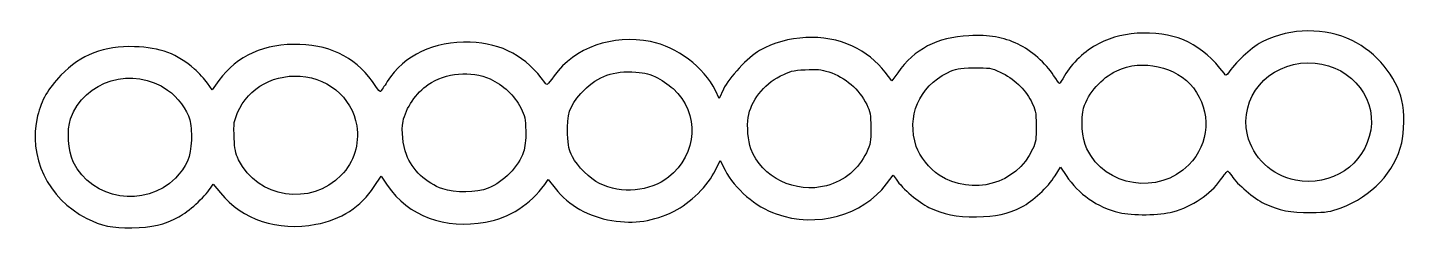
# Model space of a CAD drawing. Header units: centimetres. Extents: x -12.6 to 12.6, y 1.9 to 5.6.
import ezdxf

# ---------------------------------------------------------------- set-up
doc = ezdxf.new("R2010")
doc.units = ezdxf.units.CM
doc.header["$MEASUREMENT"] = 0
doc.layers.add('Layer 1', color=7, linetype='Continuous')

msp = doc.modelspace()

# ---------------------------------------------------------------- linework, layer by layer
at = {"layer": 'Layer 1'}
for points, knots in [([(-12.37254, 3.99105), (-12.29989, 4.2839), (-12.18293, 4.48718), (-11.94626, 4.73185), (-11.94626, 4.73185), (-11.57821, 5.11236), (-11.16515, 5.27332), (-10.60357, 5.25507), (-10.60357, 5.25507), (-10.13858, 5.23996), (-9.81725, 5.11998), (-9.51054, 4.84694), (-9.51054, 4.84694), (-9.42798, 4.77344), (-9.3217, 4.65739), (-9.27437, 4.58905), (-9.27437, 4.58905), (-9.27437, 4.58905), (-9.18831, 4.46481), (-9.18831, 4.46481), (-9.18831, 4.46481), (-9.18831, 4.46481), (-9.06336, 4.63833), (-9.06336, 4.63833), (-9.06336, 4.63833), (-8.73878, 5.08908), (-8.22784, 5.31682), (-7.5876, 5.29611), (-7.5876, 5.29611), (-6.97959, 5.27644), (-6.51767, 5.02104), (-6.20296, 4.5305), (-6.20296, 4.5305), (-6.16255, 4.46751), (-6.12129, 4.42637), (-6.11129, 4.43909), (-6.11129, 4.43909), (-6.10128, 4.45181), (-6.04819, 4.53144), (-5.99331, 4.61604), (-5.99331, 4.61604), (-5.67412, 5.10804), (-5.14466, 5.36023), (-4.48022, 5.33675), (-4.48022, 5.33675), (-3.89847, 5.31618), (-3.44602, 5.07099), (-3.11988, 4.59952), (-3.11988, 4.59952), (-3.0799, 4.54173), (-3.07787, 4.54317), (-2.94832, 4.72151), (-2.94832, 4.72151), (-2.57262, 5.23871), (-1.88193, 5.48444), (-1.18971, 5.34721), (-1.18971, 5.34721), (-0.70363, 5.25084), (-0.21858, 4.88408), (-0.00544, 4.45176), (-0.00544, 4.45176), (-0.00544, 4.45176), (0.06462, 4.30966), (0.06462, 4.30966), (0.06462, 4.30966), (0.06462, 4.30966), (0.14311, 4.48016), (0.14311, 4.48016), (0.14311, 4.48016), (0.23638, 4.6828), (0.59613, 5.0676), (0.80187, 5.18481), (0.80187, 5.18481), (1.30216, 5.46984), (1.98174, 5.50276), (2.49334, 5.26677), (2.49334, 5.26677), (2.73254, 5.15643), (2.94309, 4.9882), (3.09336, 4.78738), (3.09336, 4.78738), (3.09336, 4.78738), (3.21196, 4.62887), (3.21196, 4.62887), (3.21196, 4.62887), (3.21196, 4.62887), (3.32048, 4.77982), (3.32048, 4.77982), (3.32048, 4.77982), (3.6333, 5.21496), (4.03247, 5.42193), (4.62189, 5.45461), (4.62189, 5.45461), (4.99383, 5.47523), (5.24017, 5.43277), (5.51914, 5.29995), (5.51914, 5.29995), (5.74944, 5.19031), (6.02843, 4.94518), (6.16607, 4.73154), (6.16607, 4.73154), (6.21806, 4.65084), (6.26655, 4.58498), (6.27382, 4.58517), (6.27382, 4.58517), (6.2811, 4.58537), (6.32196, 4.6471), (6.36464, 4.72235), (6.36464, 4.72235), (6.49375, 4.94999), (6.74074, 5.18265), (6.9858, 5.30744), (6.9858, 5.30744), (7.24534, 5.43962), (7.49165, 5.49883), (7.80141, 5.5035), (7.80141, 5.5035), (8.43495, 5.51305), (8.8752, 5.29366), (9.27512, 4.76911), (9.27512, 4.76911), (9.31428, 4.71774), (9.31617, 4.71828), (9.37135, 4.79683), (9.37135, 4.79683), (9.51722, 5.00448), (9.80252, 5.25959), (9.99553, 5.35496), (9.99553, 5.35496), (10.49221, 5.60039), (11.12208, 5.60516), (11.61243, 5.36723), (11.61243, 5.36723), (12.05722, 5.15139), (12.42384, 4.70849), (12.52139, 4.26914), (12.52139, 4.26914), (12.56743, 4.06172), (12.56598, 3.69157), (12.51836, 3.49646), (12.51836, 3.49646), (12.38971, 2.96949), (11.96654, 2.51632), (11.41355, 2.31336), (11.41355, 2.31336), (11.2067, 2.23744), (11.15735, 2.22974), (10.8559, 2.22633), (10.8559, 2.22633), (10.48293, 2.22211), (10.28671, 2.26057), (10.00722, 2.39267), (10.00722, 2.39267), (9.82381, 2.47935), (9.51267, 2.744), (9.41655, 2.89506), (9.41655, 2.89506), (9.38538, 2.94405), (9.35193, 2.98335), (9.34222, 2.9824), (9.34222, 2.9824), (9.3325, 2.98145), (9.27449, 2.90997), (9.2133, 2.82355), (9.2133, 2.82355), (9.02231, 2.55382), (8.70496, 2.34102), (8.34198, 2.23929), (8.34198, 2.23929), (8.11008, 2.1743), (7.59948, 2.16718), (7.36311, 2.22564), (7.36311, 2.22564), (6.95855, 2.3257), (6.62153, 2.55975), (6.39213, 2.89994), (6.39213, 2.89994), (6.39213, 2.89994), (6.2898, 3.0517), (6.2898, 3.0517), (6.2898, 3.0517), (6.2898, 3.0517), (6.19246, 2.89733), (6.19246, 2.89733), (6.19246, 2.89733), (6.05998, 2.68721), (5.78478, 2.43021), (5.58398, 2.32907), (5.58398, 2.32907), (5.31976, 2.19599), (5.11651, 2.15124), (4.75777, 2.14717), (4.75777, 2.14717), (4.38236, 2.14291), (4.16468, 2.18614), (3.89163, 2.3192), (3.89163, 2.3192), (3.70627, 2.40953), (3.41547, 2.65837), (3.29032, 2.83375), (3.29032, 2.83375), (3.29032, 2.83375), (3.23761, 2.90762), (3.23761, 2.90762), (3.23761, 2.90762), (3.23761, 2.90762), (3.11631, 2.74712), (3.11631, 2.74712), (3.11631, 2.74712), (2.68044, 2.17043), (1.84165, 1.9422), (1.10318, 2.19937), (1.10318, 2.19937), (0.7343, 2.32783), (0.34551, 2.66161), (0.1707, 2.99991), (0.1707, 2.99991), (0.1707, 2.99991), (0.07944, 3.17651), (0.07944, 3.17651), (0.07944, 3.17651), (0.07944, 3.17651), (-0.00453, 2.99867), (-0.00453, 2.99867), (-0.00453, 2.99867), (-0.13367, 2.72515), (-0.47008, 2.39192), (-0.7606, 2.24976), (-0.7606, 2.24976), (-1.14231, 2.06298), (-1.47505, 2.01315), (-1.89234, 2.08028), (-1.89234, 2.08028), (-2.325, 2.14989), (-2.67419, 2.34792), (-2.93023, 2.66887), (-2.93023, 2.66887), (-2.93023, 2.66887), (-3.05635, 2.82697), (-3.05635, 2.82697), (-3.05635, 2.82697), (-3.05635, 2.82697), (-3.12008, 2.7375), (-3.12008, 2.7375), (-3.12008, 2.7375), (-3.37884, 2.37425), (-3.75701, 2.13329), (-4.19788, 2.05075), (-4.19788, 2.05075), (-4.93903, 1.912), (-5.60432, 2.16129), (-5.99188, 2.72299), (-5.99188, 2.72299), (-5.99188, 2.72299), (-6.10507, 2.88703), (-6.10507, 2.88703), (-6.10507, 2.88703), (-6.10507, 2.88703), (-6.22965, 2.69947), (-6.22965, 2.69947), (-6.22965, 2.69947), (-6.47786, 2.3258), (-6.83137, 2.09673), (-7.29324, 2.01026), (-7.29324, 2.01026), (-7.99173, 1.87949), (-8.63915, 2.09287), (-9.03604, 2.58467), (-9.03604, 2.58467), (-9.03604, 2.58467), (-9.16606, 2.74578), (-9.16606, 2.74578), (-9.16606, 2.74578), (-9.16606, 2.74578), (-9.21697, 2.67034), (-9.21697, 2.67034), (-9.21697, 2.67034), (-9.33136, 2.50085), (-9.61788, 2.24183), (-9.79852, 2.14459), (-9.79852, 2.14459), (-10.05835, 2.00473), (-10.2867, 1.95157), (-10.65289, 1.94569), (-10.65289, 1.94569), (-11.00486, 1.94003), (-11.20869, 1.98284), (-11.4761, 2.11859), (-11.4761, 2.11859), (-12.18638, 2.47916), (-12.55604, 3.25129), (-12.37254, 3.99105)], [0, 0, 0, 0, 0.01351351, 0.01351351, 0.01351351, 0.01351351, 0.02702703, 0.02702703, 0.02702703, 0.02702703, 0.04054054, 0.04054054, 0.04054054, 0.04054054, 0.05405405, 0.05405405, 0.05405405, 0.05405405, 0.06756757, 0.06756757, 0.06756757, 0.06756757, 0.08108108, 0.08108108, 0.08108108, 0.08108108, 0.09459459, 0.09459459, 0.09459459, 0.09459459, 0.10810811, 0.10810811, 0.10810811, 0.10810811, 0.12162162, 0.12162162, 0.12162162, 0.12162162, 0.13513514, 0.13513514, 0.13513514, 0.13513514, 0.14864865, 0.14864865, 0.14864865, 0.14864865, 0.16216216, 0.16216216, 0.16216216, 0.16216216, 0.17567568, 0.17567568, 0.17567568, 0.17567568, 0.18918919, 0.18918919, 0.18918919, 0.18918919, 0.2027027, 0.2027027, 0.2027027, 0.2027027, 0.21621622, 0.21621622, 0.21621622, 0.21621622, 0.22972973, 0.22972973, 0.22972973, 0.22972973, 0.24324324, 0.24324324, 0.24324324, 0.24324324, 0.25675676, 0.25675676, 0.25675676, 0.25675676, 0.27027027, 0.27027027, 0.27027027, 0.27027027, 0.28378378, 0.28378378, 0.28378378, 0.28378378, 0.2972973, 0.2972973, 0.2972973, 0.2972973, 0.31081081, 0.31081081, 0.31081081, 0.31081081, 0.32432432, 0.32432432, 0.32432432, 0.32432432, 0.33783784, 0.33783784, 0.33783784, 0.33783784, 0.35135135, 0.35135135, 0.35135135, 0.35135135, 0.36486486, 0.36486486, 0.36486486, 0.36486486, 0.37837838, 0.37837838, 0.37837838, 0.37837838, 0.39189189, 0.39189189, 0.39189189, 0.39189189, 0.40540541, 0.40540541, 0.40540541, 0.40540541, 0.41891892, 0.41891892, 0.41891892, 0.41891892, 0.43243243, 0.43243243, 0.43243243, 0.43243243, 0.44594595, 0.44594595, 0.44594595, 0.44594595, 0.45945946, 0.45945946, 0.45945946, 0.45945946, 0.47297297, 0.47297297, 0.47297297, 0.47297297, 0.48648649, 0.48648649, 0.48648649, 0.48648649, 0.5, 0.5, 0.5, 0.5, 0.51351351, 0.51351351, 0.51351351, 0.51351351, 0.52702703, 0.52702703, 0.52702703, 0.52702703, 0.54054054, 0.54054054, 0.54054054, 0.54054054, 0.55405405, 0.55405405, 0.55405405, 0.55405405, 0.56756757, 0.56756757, 0.56756757, 0.56756757, 0.58108108, 0.58108108, 0.58108108, 0.58108108, 0.59459459, 0.59459459, 0.59459459, 0.59459459, 0.60810811, 0.60810811, 0.60810811, 0.60810811, 0.62162162, 0.62162162, 0.62162162, 0.62162162, 0.63513514, 0.63513514, 0.63513514, 0.63513514, 0.64864865, 0.64864865, 0.64864865, 0.64864865, 0.66216216, 0.66216216, 0.66216216, 0.66216216, 0.67567568, 0.67567568, 0.67567568, 0.67567568, 0.68918919, 0.68918919, 0.68918919, 0.68918919, 0.7027027, 0.7027027, 0.7027027, 0.7027027, 0.71621622, 0.71621622, 0.71621622, 0.71621622, 0.72972973, 0.72972973, 0.72972973, 0.72972973, 0.74324324, 0.74324324, 0.74324324, 0.74324324, 0.75675676, 0.75675676, 0.75675676, 0.75675676, 0.77027027, 0.77027027, 0.77027027, 0.77027027, 0.78378378, 0.78378378, 0.78378378, 0.78378378, 0.7972973, 0.7972973, 0.7972973, 0.7972973, 0.81081081, 0.81081081, 0.81081081, 0.81081081, 0.82432432, 0.82432432, 0.82432432, 0.82432432, 0.83783784, 0.83783784, 0.83783784, 0.83783784, 0.85135135, 0.85135135, 0.85135135, 0.85135135, 0.86486486, 0.86486486, 0.86486486, 0.86486486, 0.87837838, 0.87837838, 0.87837838, 0.87837838, 0.89189189, 0.89189189, 0.89189189, 0.89189189, 0.90540541, 0.90540541, 0.90540541, 0.90540541, 0.91891892, 0.91891892, 0.91891892, 0.91891892, 0.93243243, 0.93243243, 0.93243243, 0.93243243, 0.94594595, 0.94594595, 0.94594595, 0.94594595, 0.95945946, 0.95945946, 0.95945946, 0.95945946, 0.97297297, 0.97297297, 0.97297297, 0.97297297, 1, 1, 1, 1]), ([(6.77362, 3.39113), (7.10489, 2.69187), (8.08107, 2.53749), (8.63472, 3.09681), (8.63472, 3.09681), (9.01218, 3.47814), (9.04765, 4.07936), (8.71759, 4.50156), (8.71759, 4.50156), (8.40908, 4.89619), (7.77857, 5.03739), (7.31873, 4.81482), (7.31873, 4.81482), (7.03139, 4.67575), (6.80278, 4.41815), (6.71335, 4.13266), (6.71335, 4.13266), (6.65643, 3.95099), (6.68709, 3.57378), (6.77362, 3.39113)], [0, 0, 0, 0, 0.16666667, 0.16666667, 0.16666667, 0.16666667, 0.33333333, 0.33333333, 0.33333333, 0.33333333, 0.5, 0.5, 0.5, 0.5, 0.66666667, 0.66666667, 0.66666667, 0.66666667, 1, 1, 1, 1]), ([(-11.72079, 3.15149), (-11.38573, 2.44948), (-10.41272, 2.29455), (-9.85807, 2.85488), (-9.85807, 2.85488), (-9.65283, 3.06222), (-9.57628, 3.24489), (-9.56694, 3.54958), (-9.56694, 3.54958), (-9.56226, 3.70238), (-9.57284, 3.84258), (-9.59463, 3.91668), (-9.59463, 3.91668), (-9.65104, 4.10844), (-9.81694, 4.33242), (-9.99934, 4.46305), (-9.99934, 4.46305), (-10.6209, 4.9082), (-11.52957, 4.6389), (-11.77055, 3.93811), (-11.77055, 3.93811), (-11.84067, 3.7342), (-11.81649, 3.352), (-11.72079, 3.15149)], [0, 0, 0, 0, 0.14285714, 0.14285714, 0.14285714, 0.14285714, 0.28571429, 0.28571429, 0.28571429, 0.28571429, 0.42857143, 0.42857143, 0.42857143, 0.42857143, 0.57142857, 0.57142857, 0.57142857, 0.57142857, 0.71428571, 0.71428571, 0.71428571, 0.71428571, 1, 1, 1, 1]), ([(-5.64407, 3.28652), (-5.53232, 2.99934), (-5.28558, 2.76535), (-4.98044, 2.65716), (-4.98044, 2.65716), (-4.7614, 2.5795), (-4.35689, 2.58566), (-4.15305, 2.66976), (-4.15305, 2.66976), (-3.86351, 2.78922), (-3.59777, 3.0615), (-3.50692, 3.33178), (-3.50692, 3.33178), (-3.47614, 3.42333), (-3.46348, 3.54285), (-3.46621, 3.71599), (-3.46621, 3.71599), (-3.46981, 3.94389), (-3.47826, 3.98343), (-3.55688, 4.14013), (-3.55688, 4.14013), (-3.66615, 4.35789), (-3.87928, 4.55834), (-4.11479, 4.66481), (-4.11479, 4.66481), (-4.45982, 4.8208), (-4.92834, 4.77915), (-5.24341, 4.56448), (-5.24341, 4.56448), (-5.46624, 4.41265), (-5.65513, 4.13583), (-5.70432, 3.889), (-5.70432, 3.889), (-5.73681, 3.72603), (-5.70973, 3.45524), (-5.64407, 3.28652)], [0, 0, 0, 0, 0.1, 0.1, 0.1, 0.1, 0.2, 0.2, 0.2, 0.2, 0.3, 0.3, 0.3, 0.3, 0.4, 0.4, 0.4, 0.4, 0.5, 0.5, 0.5, 0.5, 0.6, 0.6, 0.6, 0.6, 0.7, 0.7, 0.7, 0.7, 0.8, 0.8, 0.8, 0.8, 1, 1, 1, 1]), ([(-2.6135, 3.24412), (-2.52559, 3.07302), (-2.29115, 2.84075), (-2.12213, 2.75729), (-2.12213, 2.75729), (-1.71828, 2.55787), (-1.20331, 2.60422), (-0.86197, 2.87069), (-0.86197, 2.87069), (-0.33002, 3.28598), (-0.2899, 4.04128), (-0.77601, 4.48912), (-0.77601, 4.48912), (-0.85759, 4.56428), (-1.00261, 4.66078), (-1.10044, 4.70501), (-1.10044, 4.70501), (-1.24945, 4.77238), (-1.31751, 4.78635), (-1.53181, 4.79358), (-1.53181, 4.79358), (-1.9277, 4.80693), (-2.18811, 4.69606), (-2.45876, 4.39891), (-2.45876, 4.39891), (-2.6719, 4.1649), (-2.71773, 4.02585), (-2.70234, 3.65984), (-2.70234, 3.65984), (-2.69272, 3.43086), (-2.6808, 3.37508), (-2.6135, 3.24412)], [0, 0, 0, 0, 0.11111111, 0.11111111, 0.11111111, 0.11111111, 0.22222222, 0.22222222, 0.22222222, 0.22222222, 0.33333333, 0.33333333, 0.33333333, 0.33333333, 0.44444444, 0.44444444, 0.44444444, 0.44444444, 0.55555556, 0.55555556, 0.55555556, 0.55555556, 0.66666667, 0.66666667, 0.66666667, 0.66666667, 0.77777778, 0.77777778, 0.77777778, 0.77777778, 1, 1, 1, 1]), ([(0.64337, 3.3889), (0.83323, 2.8667), (1.45754, 2.56156), (2.02014, 2.71599), (2.02014, 2.71599), (2.34988, 2.8065), (2.6122, 3.02275), (2.75173, 3.3191), (2.75173, 3.3191), (2.82832, 3.48179), (2.8339, 3.51369), (2.83092, 3.77191), (2.83092, 3.77191), (2.82809, 4.01795), (2.81945, 4.06677), (2.75537, 4.19893), (2.75537, 4.19893), (2.62108, 4.47592), (2.36397, 4.69681), (2.06165, 4.79493), (2.06165, 4.79493), (1.9185, 4.84139), (1.84975, 4.84779), (1.63334, 4.83481), (1.63334, 4.83481), (1.40279, 4.82098), (1.35499, 4.80885), (1.18083, 4.71992), (1.18083, 4.71992), (0.86956, 4.56098), (0.64324, 4.26907), (0.59277, 3.96142), (0.59277, 3.96142), (0.56708, 3.80481), (0.59114, 3.53258), (0.64337, 3.3889)], [0, 0, 0, 0, 0.1, 0.1, 0.1, 0.1, 0.2, 0.2, 0.2, 0.2, 0.3, 0.3, 0.3, 0.3, 0.4, 0.4, 0.4, 0.4, 0.5, 0.5, 0.5, 0.5, 0.6, 0.6, 0.6, 0.6, 0.7, 0.7, 0.7, 0.7, 0.8, 0.8, 0.8, 0.8, 1, 1, 1, 1]), ([(3.66025, 3.4322), (3.71879, 3.25522), (3.90701, 3.01874), (4.07585, 2.91003), (4.07585, 2.91003), (4.68065, 2.52063), (5.49389, 2.74491), (5.78165, 3.38046), (5.78165, 3.38046), (5.84318, 3.51636), (5.85057, 3.56491), (5.84734, 3.81193), (5.84734, 3.81193), (5.84393, 4.07221), (5.838, 4.10148), (5.75587, 4.26293), (5.75587, 4.26293), (5.64478, 4.48134), (5.43228, 4.68027), (5.1931, 4.78976), (5.1931, 4.78976), (5.02313, 4.86757), (4.99638, 4.8719), (4.70895, 4.86814), (4.70895, 4.86814), (4.42184, 4.86438), (4.39474, 4.85928), (4.22793, 4.77757), (4.22793, 4.77757), (3.70829, 4.52303), (3.4791, 3.97985), (3.66025, 3.4322)], [0, 0, 0, 0, 0.11111111, 0.11111111, 0.11111111, 0.11111111, 0.22222222, 0.22222222, 0.22222222, 0.22222222, 0.33333333, 0.33333333, 0.33333333, 0.33333333, 0.44444444, 0.44444444, 0.44444444, 0.44444444, 0.55555556, 0.55555556, 0.55555556, 0.55555556, 0.66666667, 0.66666667, 0.66666667, 0.66666667, 0.77777778, 0.77777778, 0.77777778, 0.77777778, 1, 1, 1, 1]), ([(9.70283, 3.64482), (9.79593, 3.23269), (10.14462, 2.90332), (10.57825, 2.81791), (10.57825, 2.81791), (11.23421, 2.68871), (11.84836, 3.09733), (11.95156, 3.73162), (11.95156, 3.73162), (12.05748, 4.3827), (11.51019, 4.97034), (10.80647, 4.96114), (10.80647, 4.96114), (10.07275, 4.95154), (9.54882, 4.32664), (9.70283, 3.64482)], [0, 0, 0, 0, 0.2, 0.2, 0.2, 0.2, 0.4, 0.4, 0.4, 0.4, 0.6, 0.6, 0.6, 0.6, 1, 1, 1, 1]), ([(-8.70465, 3.19095), (-8.36753, 2.48318), (-7.38105, 2.33373), (-6.83122, 2.90711), (-6.83122, 2.90711), (-6.60123, 3.14696), (-6.49895, 3.474), (-6.54948, 3.80796), (-6.54948, 3.80796), (-6.6298, 4.33882), (-7.11352, 4.7267), (-7.68589, 4.71921), (-7.68589, 4.71921), (-8.22008, 4.71223), (-8.66598, 4.36761), (-8.78294, 3.87135), (-8.78294, 3.87135), (-8.78982, 3.84216), (-8.79124, 3.71116), (-8.78608, 3.58025), (-8.78608, 3.58025), (-8.77849, 3.38741), (-8.76303, 3.31351), (-8.70465, 3.19095)], [0, 0, 0, 0, 0.14285714, 0.14285714, 0.14285714, 0.14285714, 0.28571429, 0.28571429, 0.28571429, 0.28571429, 0.42857143, 0.42857143, 0.42857143, 0.42857143, 0.57142857, 0.57142857, 0.57142857, 0.57142857, 0.71428571, 0.71428571, 0.71428571, 0.71428571, 1, 1, 1, 1])]:
    msp.add_open_spline(points, degree=3, knots=knots, dxfattribs=at)

doc.saveas('drawing.dxf')
